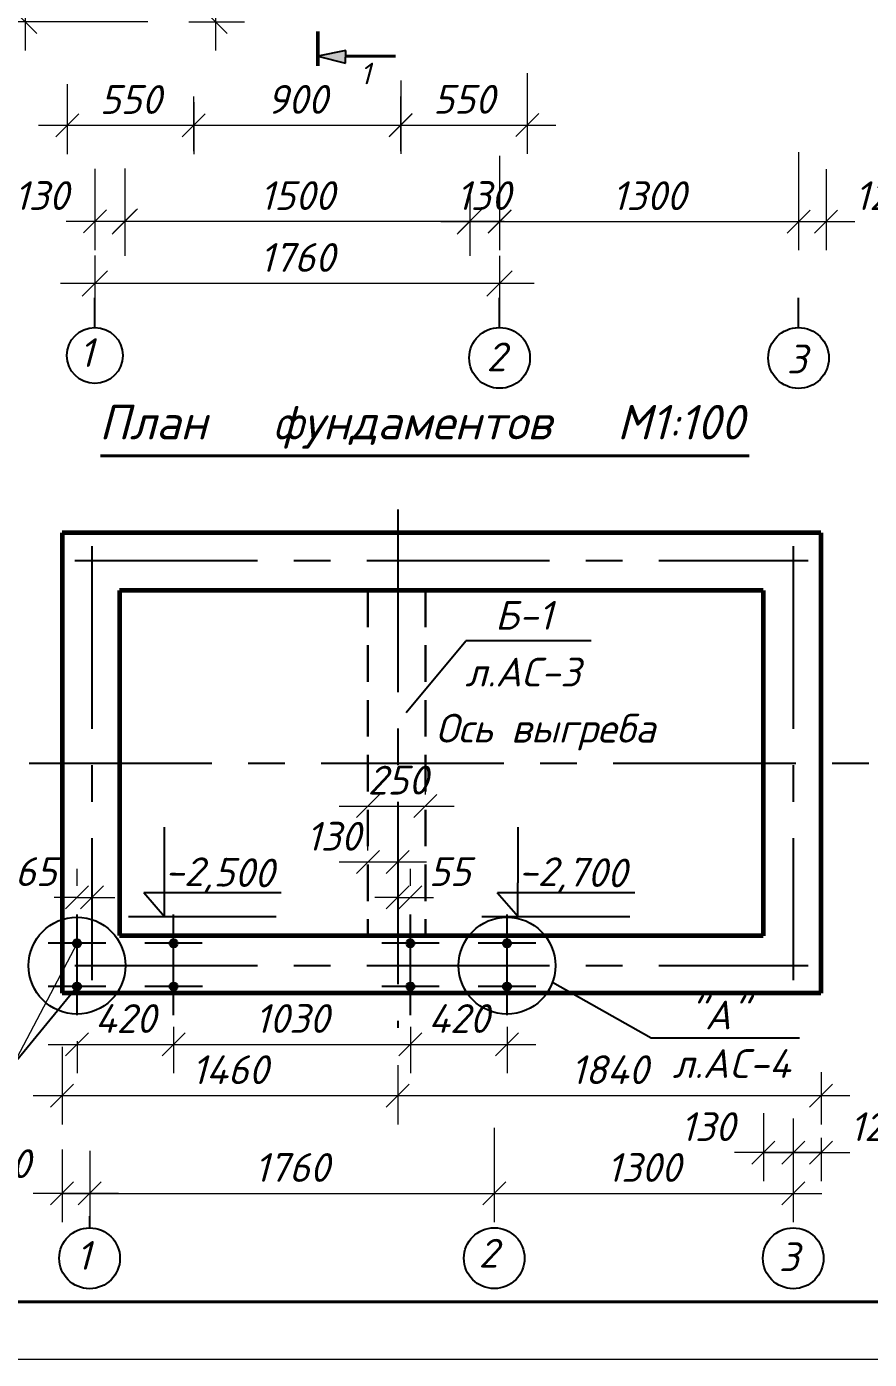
# Model space of a CAD drawing. Extents: x 108150 to 142535, y -18867 to -9422.
# Drawn here: x 140047.2 to 140120.5, y -16094.3 to -15978.5 of the extents above; entities that cross this region are included whole.
import ezdxf

# ---------------------------------------------------------------- set-up
doc = ezdxf.new("R2010")
doc.units = 0
doc.header["$MEASUREMENT"] = 0
doc.header["$PDMODE"] = 32
doc.header["$PDSIZE"] = 0.6
doc.linetypes.add('CENTER', pattern=[50.8, 31.75, -6.35, 6.35, -6.35])
doc.linetypes.add('штриховая2', pattern=[9.525, 6.35, -3.175])
doc.layers.add('vsp_lin', color=2, linetype='Continuous')
for name, color, linetype, lineweight in [('Выносные', 8, 'Continuous', 15), ('надписи', 2, 'Continuous', 15), ('Основные', 4, 'Continuous', 40), ('Разм.', 8, 'Continuous', 15), ('Размер', 8, 'Continuous', 30), ('РАЗМЕРЫ', 8, 'Continuous', 30), ('Существующ', 7, 'Continuous', 15), ('Текст', 2, 'Continuous', 15)]:
    doc.layers.add(name, color=color, linetype=linetype, lineweight=lineweight)
doc.styles.add('ГОСТ2.5', font='isocpeur.ttf', dxfattribs={"oblique": 15, "height": 2.5})
doc.styles.add('ГОСТ3', font='isocpeur.ttf', dxfattribs={"oblique": 15, "height": 3})
doc.styles.add('ГОСТ3.5', font='isocpeur.ttf', dxfattribs={"oblique": 15, "height": 3.5})
doc.dimstyles.new('100$0', dxfattribs={"dimtxt": 300, "dimasz": 200, "dimexe": 200, "dimexo": 200, "dimgap": 100, "dimtad": 1, "dimtxsty": 'Standard', "dimblk": 'OBLIQUE', "dimcen": -200, "dimclrd": 256, "dimclre": 256, "dimclrt": 256, "dimadec": 0, "dimazin": 0, "dimtfac": 1, "dimtmove": 0, "dimatfit": 1, "dimldrblk": 'OPEN90', "dimfxl": 1, "dimlwd": -1, "dimlwe": -1, "dimarcsym": 0})
doc.dimstyles.new('50', dxfattribs={"dimtxt": 3.5, "dimasz": 2, "dimexe": 2.5, "dimexo": 1, "dimgap": 1, "dimtad": 1, "dimdec": 0, "dimlfac": 50, "dimtxsty": 'ГОСТ3.5', "dimblk": 'ARCHTICK', "dimcen": 2.5, "dimdle": 2.5, "dimclrd": 256, "dimclre": 256, "dimclrt": 2, "dimadec": 3, "dimazin": 0, "dimtfac": 1, "dimtdec": 0, "dimtmove": 1, "dimatfit": 3, "dimldrblk": 'DOTSMALL', "dimfxl": 1, "dimlwd": -1, "dimlwe": -1, "dimarcsym": 0})

# ---------------------------------------------------------------- blocks, each defined once
blk = doc.blocks.new('_Oblique')
at = {"color": 0, "linetype": 'ByBlock', "lineweight": -2}
blk.add_line((-0.5, -0.5), (0.5, 0.5), dxfattribs=at)
blk = doc.blocks.new('*D4253')
at = {"layer": 'Defpoints', "color": 0, "lineweight": 0, "ltscale": 0.5, "transparency": 16777216}
for p in [(140054.75, -15958.09), (140047.07, -15978.09), (140058.73, -15978.09)]:
    blk.add_point(p, dxfattribs=at)
at = {"layer": 'Разм.', "ltscale": 0.5, "transparency": 16777216}
for p, q in [((140047.07, -15955.59), (140047.07, -15980.59)), ((140053.75, -15958.09), (140044.57, -15958.09)), ((140057.73, -15978.09), (140044.57, -15978.09))]:
    blk.add_line(p, q, dxfattribs=at)
at = {"layer": 'Разм.', "ltscale": 0.5, "transparency": 16777216, "xscale": 2, "yscale": 2, "zscale": 2}
for p, rotation in [((140047.07, -15958.09), 90), ((140047.07, -15978.09), 270)]:
    blk.add_blockref('_Oblique', p, dxfattribs=dict(at, rotation=rotation))
at = {"layer": 'Разм.', "color": 2, "lineweight": 40, "ltscale": 0.5, "transparency": 16777216, "insert": (140044.82, -15971.16), "char_height": 2.5, "attachment_point": 5, "rotation": 90, "style": 'ГОСТ2.5'}
blk.add_mtext('1000', dxfattribs=at)
blk = doc.blocks.new('_DotSmall')
at = {"color": 0, "linetype": 'ByBlock', "lineweight": 15, "const_width": 0.5}
blk.add_lwpolyline([(-0.0625, 0, 1), (0.0625, 0, 1)], format="xyb", close=True, dxfattribs=at)
blk = doc.blocks.new('*D4254')
at = {"layer": 'Defpoints', "color": 0, "lineweight": 0, "ltscale": 0.5, "transparency": 16777216}
for p in [(140079.73, -15987.08), (140061.73, -15990.34), (140079.73, -15990.34)]:
    blk.add_point(p, dxfattribs=at)
at = {"layer": 'Разм.', "ltscale": 0.5, "transparency": 16777216}
for p, q in [((140061.73, -15989.34), (140061.73, -15984.58)), ((140079.73, -15989.34), (140079.73, -15984.58)), ((140059.23, -15987.08), (140082.23, -15987.08))]:
    blk.add_line(p, q, dxfattribs=at)
at = {"layer": 'Разм.', "ltscale": 0.5, "transparency": 16777216, "xscale": 2, "yscale": 2, "zscale": 2, "rotation": 180}
blk.add_blockref('_Oblique', (140061.73, -15987.08), dxfattribs=at)
at = {"layer": 'Разм.', "ltscale": 0.5, "transparency": 16777216, "xscale": 2, "yscale": 2, "zscale": 2}
blk.add_blockref('_Oblique', (140079.73, -15987.08), dxfattribs=at)
at = {"layer": 'Разм.', "color": 2, "lineweight": 40, "ltscale": 0.5, "transparency": 16777216, "insert": (140070.73, -15984.83), "char_height": 2.5, "attachment_point": 5, "style": 'ГОСТ2.5'}
blk.add_mtext('900', dxfattribs=at)
blk = doc.blocks.new('*D4255')
at = {"layer": 'Defpoints', "color": 0, "lineweight": 0, "ltscale": 0.5, "transparency": 16777216}
for p in [(140079.73, -15982.19), (140090.73, -15981.54), (140090.73, -15987.07)]:
    blk.add_point(p, dxfattribs=at)
at = {"layer": 'Разм.', "ltscale": 0.5, "transparency": 16777216}
for p, q in [((140079.73, -15983.19), (140079.73, -15989.57)), ((140090.73, -15982.54), (140090.73, -15989.57)), ((140077.23, -15987.07), (140093.23, -15987.07))]:
    blk.add_line(p, q, dxfattribs=at)
at = {"layer": 'Разм.', "ltscale": 0.5, "transparency": 16777216, "xscale": 2, "yscale": 2, "zscale": 2, "rotation": 180}
blk.add_blockref('_Oblique', (140079.73, -15987.07), dxfattribs=at)
at = {"layer": 'Разм.', "ltscale": 0.5, "transparency": 16777216, "xscale": 2, "yscale": 2, "zscale": 2}
blk.add_blockref('_Oblique', (140090.73, -15987.07), dxfattribs=at)
at = {"layer": 'Разм.', "color": 2, "lineweight": 40, "ltscale": 0.5, "transparency": 16777216, "insert": (140085.23, -15984.82), "char_height": 2.5, "attachment_point": 5, "style": 'ГОСТ2.5'}
blk.add_mtext('550', dxfattribs=at)
blk = doc.blocks.new('*D4256')
at = {"layer": 'Defpoints', "color": 0, "lineweight": 0, "ltscale": 0.5, "transparency": 16777216}
for p in [(140050.73, -15982.52), (140061.73, -15984.07), (140050.73, -15987.09)]:
    blk.add_point(p, dxfattribs=at)
at = {"layer": 'Разм.', "ltscale": 0.5, "transparency": 16777216}
for p, q in [((140050.73, -15983.52), (140050.73, -15989.59)), ((140061.73, -15985.07), (140061.73, -15989.59)), ((140064.23, -15987.09), (140048.23, -15987.09))]:
    blk.add_line(p, q, dxfattribs=at)
at = {"layer": 'Разм.', "ltscale": 0.5, "transparency": 16777216, "xscale": 2, "yscale": 2, "zscale": 2, "rotation": 180}
blk.add_blockref('_Oblique', (140050.73, -15987.09), dxfattribs=at)
at = {"layer": 'Разм.', "ltscale": 0.5, "transparency": 16777216, "xscale": 2, "yscale": 2, "zscale": 2}
blk.add_blockref('_Oblique', (140061.73, -15987.09), dxfattribs=at)
at = {"layer": 'Разм.', "color": 2, "lineweight": 40, "ltscale": 0.5, "transparency": 16777216, "insert": (140056.23, -15984.84), "char_height": 2.5, "attachment_point": 5, "style": 'ГОСТ2.5'}
blk.add_mtext('550', dxfattribs=at)
blk = doc.blocks.new('*D4257')
at = {"layer": 'Defpoints', "color": 0, "lineweight": 0, "ltscale": 0.5, "transparency": 16777216}
for p in [(140085.73, -15992.02), (140088.33, -15991.76), (140088.33, -15995.44)]:
    blk.add_point(p, dxfattribs=at)
at = {"layer": 'Разм.', "ltscale": 0.5, "transparency": 16777216}
for p, q in [((140085.73, -15993.02), (140085.73, -15997.94)), ((140088.33, -15992.76), (140088.33, -15997.94)), ((140083.23, -15995.44), (140090.83, -15995.44))]:
    blk.add_line(p, q, dxfattribs=at)
at = {"layer": 'Разм.', "ltscale": 0.5, "transparency": 16777216, "xscale": 2, "yscale": 2, "zscale": 2, "rotation": 180}
blk.add_blockref('_Oblique', (140085.73, -15995.44), dxfattribs=at)
at = {"layer": 'Разм.', "ltscale": 0.5, "transparency": 16777216, "xscale": 2, "yscale": 2, "zscale": 2}
blk.add_blockref('_Oblique', (140088.33, -15995.44), dxfattribs=at)
at = {"layer": 'Разм.', "color": 2, "lineweight": 40, "ltscale": 0.5, "transparency": 16777216, "insert": (140086.93, -15993.19), "char_height": 2.5, "attachment_point": 5, "style": 'ГОСТ2.5'}
blk.add_mtext('130', dxfattribs=at)
blk = doc.blocks.new('*D4258')
at = {"layer": 'Defpoints', "color": 0, "lineweight": 0, "ltscale": 0.5, "transparency": 16777216}
for p in [(140053.13, -15989.88), (140055.73, -15989.83), (140053.13, -15995.44)]:
    blk.add_point(p, dxfattribs=at)
at = {"layer": 'Разм.', "ltscale": 0.5, "transparency": 16777216}
for p, q in [((140053.13, -15990.88), (140053.13, -15997.94)), ((140055.73, -15990.83), (140055.73, -15997.94)), ((140058.23, -15995.44), (140050.63, -15995.44))]:
    blk.add_line(p, q, dxfattribs=at)
at = {"layer": 'Разм.', "ltscale": 0.5, "transparency": 16777216, "xscale": 2, "yscale": 2, "zscale": 2, "rotation": 180}
blk.add_blockref('_Oblique', (140053.13, -15995.44), dxfattribs=at)
at = {"layer": 'Разм.', "ltscale": 0.5, "transparency": 16777216, "xscale": 2, "yscale": 2, "zscale": 2}
blk.add_blockref('_Oblique', (140055.73, -15995.44), dxfattribs=at)
at = {"layer": 'Разм.', "color": 2, "lineweight": 40, "ltscale": 0.5, "transparency": 16777216, "insert": (140048.48, -15993.19), "char_height": 2.5, "attachment_point": 5, "style": 'ГОСТ2.5'}
blk.add_mtext('130', dxfattribs=at)
blk = doc.blocks.new('*D4259')
at = {"layer": 'Defpoints', "color": 0, "lineweight": 0, "ltscale": 0.5, "transparency": 16777216}
for p in [(140088.33, -15988.74), (140114.33, -15988.43), (140114.33, -15995.45)]:
    blk.add_point(p, dxfattribs=at)
at = {"layer": 'Разм.', "ltscale": 0.5, "transparency": 16777216}
for p, q in [((140088.33, -15989.74), (140088.33, -15997.95)), ((140114.33, -15989.43), (140114.33, -15997.95)), ((140085.83, -15995.45), (140116.83, -15995.45))]:
    blk.add_line(p, q, dxfattribs=at)
at = {"layer": 'Разм.', "ltscale": 0.5, "transparency": 16777216, "xscale": 2, "yscale": 2, "zscale": 2, "rotation": 180}
blk.add_blockref('_Oblique', (140088.33, -15995.45), dxfattribs=at)
at = {"layer": 'Разм.', "ltscale": 0.5, "transparency": 16777216, "xscale": 2, "yscale": 2, "zscale": 2}
blk.add_blockref('_Oblique', (140114.33, -15995.45), dxfattribs=at)
at = {"layer": 'Разм.', "color": 2, "lineweight": 40, "ltscale": 0.5, "transparency": 16777216, "insert": (140101.33, -15993.2), "char_height": 2.5, "attachment_point": 5, "style": 'ГОСТ2.5'}
blk.add_mtext('1300', dxfattribs=at)
blk = doc.blocks.new('*D4260')
at = {"layer": 'Defpoints', "color": 0, "lineweight": 0, "ltscale": 0.5, "transparency": 16777216}
for p in [(140114.33, -15989.83), (140116.73, -15989.89), (140116.73, -15995.45)]:
    blk.add_point(p, dxfattribs=at)
at = {"layer": 'Разм.', "ltscale": 0.5, "transparency": 16777216}
for p, q in [((140114.33, -15990.83), (140114.33, -15997.95)), ((140116.73, -15990.89), (140116.73, -15997.95)), ((140111.83, -15995.45), (140119.23, -15995.45))]:
    blk.add_line(p, q, dxfattribs=at)
at = {"layer": 'Разм.', "ltscale": 0.5, "transparency": 16777216, "xscale": 2, "yscale": 2, "zscale": 2, "rotation": 180}
blk.add_blockref('_Oblique', (140114.33, -15995.45), dxfattribs=at)
at = {"layer": 'Разм.', "ltscale": 0.5, "transparency": 16777216, "xscale": 2, "yscale": 2, "zscale": 2}
blk.add_blockref('_Oblique', (140116.73, -15995.45), dxfattribs=at)
at = {"layer": 'Разм.', "color": 2, "lineweight": 40, "ltscale": 0.5, "transparency": 16777216, "insert": (140121.56, -15993.2), "char_height": 2.5, "attachment_point": 5, "style": 'ГОСТ2.5'}
blk.add_mtext('120', dxfattribs=at)
blk = doc.blocks.new('*D4261')
at = {"layer": 'Defpoints', "color": 0, "lineweight": 0, "ltscale": 0.5, "transparency": 16777216}
for p in [(140055.73, -15992.02), (140085.73, -15992.02), (140055.73, -15995.44)]:
    blk.add_point(p, dxfattribs=at)
at = {"layer": 'Разм.', "ltscale": 0.5, "transparency": 16777216}
for p, q in [((140055.73, -15993.02), (140055.73, -15998.44)), ((140085.73, -15993.02), (140085.73, -15998.44)), ((140088.73, -15995.44), (140052.73, -15995.44))]:
    blk.add_line(p, q, dxfattribs=at)
at = {"layer": 'Разм.', "ltscale": 0.5, "transparency": 16777216, "xscale": 2.2, "yscale": 2.2, "zscale": 2.2, "rotation": 180}
blk.add_blockref('_Oblique', (140055.73, -15995.44), dxfattribs=at)
at = {"layer": 'Разм.', "ltscale": 0.5, "transparency": 16777216, "xscale": 2.2, "yscale": 2.2, "zscale": 2.2}
blk.add_blockref('_Oblique', (140085.73, -15995.44), dxfattribs=at)
at = {"layer": 'Разм.', "color": 2, "lineweight": 40, "ltscale": 0.5, "transparency": 16777216, "insert": (140070.73, -15993.19), "char_height": 2.5, "attachment_point": 5, "style": 'ГОСТ2.5'}
blk.add_mtext('1500', dxfattribs=at)
blk = doc.blocks.new('*D4262')
at = {"layer": 'Defpoints', "color": 0, "lineweight": 0, "ltscale": 0.5, "transparency": 16777216}
for p in [(140053.13, -15997.4), (140088.33, -15997.44), (140053.13, -16000.82)]:
    blk.add_point(p, dxfattribs=at)
at = {"layer": 'Разм.', "ltscale": 0.5, "transparency": 16777216}
for p, q in [((140053.13, -15998.4), (140053.13, -16003.82)), ((140088.33, -15998.44), (140088.33, -16003.82)), ((140091.33, -16000.82), (140050.13, -16000.82))]:
    blk.add_line(p, q, dxfattribs=at)
at = {"layer": 'Разм.', "ltscale": 0.5, "transparency": 16777216, "xscale": 2.2, "yscale": 2.2, "zscale": 2.2, "rotation": 180}
blk.add_blockref('_Oblique', (140053.13, -16000.82), dxfattribs=at)
at = {"layer": 'Разм.', "ltscale": 0.5, "transparency": 16777216, "xscale": 2.2, "yscale": 2.2, "zscale": 2.2}
blk.add_blockref('_Oblique', (140088.33, -16000.82), dxfattribs=at)
at = {"layer": 'Разм.', "color": 2, "lineweight": 40, "ltscale": 0.5, "transparency": 16777216, "insert": (140070.73, -15998.57), "char_height": 2.5, "attachment_point": 5, "style": 'ГОСТ2.5'}
blk.add_mtext('1760', dxfattribs=at)
blk = doc.blocks.new('*D4267')
at = {"layer": 'Defpoints', "color": 0, "lineweight": 0, "ltscale": 0.5, "transparency": 16777216}
for p in [(140052.68, -16075.23), (140087.87, -16076.49), (140087.87, -16079.92)]:
    blk.add_point(p, dxfattribs=at)
at = {"layer": 'Разм.', "ltscale": 0.5, "transparency": 16777216}
for p, q in [((140052.68, -16076.23), (140052.68, -16082.42)), ((140087.87, -16077.49), (140087.87, -16082.42)), ((140050.18, -16079.92), (140090.37, -16079.92))]:
    blk.add_line(p, q, dxfattribs=at)
at = {"layer": 'Разм.', "ltscale": 0.5, "transparency": 16777216, "xscale": 2, "yscale": 2, "zscale": 2, "rotation": 180}
blk.add_blockref('_Oblique', (140052.68, -16079.92), dxfattribs=at)
at = {"layer": 'Разм.', "ltscale": 0.5, "transparency": 16777216, "xscale": 2, "yscale": 2, "zscale": 2}
blk.add_blockref('_Oblique', (140087.87, -16079.92), dxfattribs=at)
at = {"layer": 'Разм.', "color": 2, "lineweight": 40, "ltscale": 0.5, "transparency": 16777216, "insert": (140070.27, -16077.67), "char_height": 2.5, "attachment_point": 5, "style": 'ГОСТ2.5'}
blk.add_mtext('1760', dxfattribs=at)
blk = doc.blocks.new('*D4269')
at = {"layer": 'Defpoints', "color": 0, "lineweight": 0, "ltscale": 0.5, "transparency": 16777216}
for p in [(140087.87, -16073.22), (140113.87, -16072.9), (140113.87, -16079.92)]:
    blk.add_point(p, dxfattribs=at)
at = {"layer": 'Разм.', "ltscale": 0.5, "transparency": 16777216}
for p, q in [((140087.87, -16074.22), (140087.87, -16082.42)), ((140113.87, -16073.9), (140113.87, -16082.42)), ((140085.37, -16079.92), (140116.37, -16079.92))]:
    blk.add_line(p, q, dxfattribs=at)
at = {"layer": 'Разм.', "ltscale": 0.5, "transparency": 16777216, "xscale": 2, "yscale": 2, "zscale": 2, "rotation": 180}
blk.add_blockref('_Oblique', (140087.87, -16079.92), dxfattribs=at)
at = {"layer": 'Разм.', "ltscale": 0.5, "transparency": 16777216, "xscale": 2, "yscale": 2, "zscale": 2}
blk.add_blockref('_Oblique', (140113.87, -16079.92), dxfattribs=at)
at = {"layer": 'Разм.', "color": 2, "lineweight": 40, "ltscale": 0.5, "transparency": 16777216, "insert": (140100.87, -16077.67), "char_height": 2.5, "attachment_point": 5, "style": 'ГОСТ2.5'}
blk.add_mtext('1300', dxfattribs=at)
blk = doc.blocks.new('*D4273')
at = {"layer": 'Defpoints', "color": 0, "lineweight": 0, "ltscale": 0.5, "transparency": 16777216}
for p in [(140050.28, -16075.1), (140052.68, -16075.23), (140050.28, -16079.92)]:
    blk.add_point(p, dxfattribs=at)
at = {"layer": 'Разм.', "ltscale": 0.5, "transparency": 16777216}
for p, q in [((140050.28, -16076.1), (140050.28, -16082.42)), ((140052.68, -16076.23), (140052.68, -16082.42)), ((140055.18, -16079.92), (140047.78, -16079.92))]:
    blk.add_line(p, q, dxfattribs=at)
at = {"layer": 'Разм.', "ltscale": 0.5, "transparency": 16777216, "xscale": 2, "yscale": 2, "zscale": 2, "rotation": 180}
blk.add_blockref('_Oblique', (140050.28, -16079.92), dxfattribs=at)
at = {"layer": 'Разм.', "ltscale": 0.5, "transparency": 16777216, "xscale": 2, "yscale": 2, "zscale": 2}
blk.add_blockref('_Oblique', (140052.68, -16079.92), dxfattribs=at)
at = {"layer": 'Разм.', "color": 2, "lineweight": 40, "ltscale": 0.5, "transparency": 16777216, "insert": (140045.2, -16077.34), "char_height": 2.5, "attachment_point": 5, "style": 'ГОСТ2.5'}
blk.add_mtext('120', dxfattribs=at)
blk = doc.blocks.new('*D4274')
at = {"layer": 'Defpoints', "color": 0, "lineweight": 0, "ltscale": 0.5, "transparency": 16777216}
for p in [(140113.87, -16073.9), (140116.29, -16074.09), (140116.29, -16076.37)]:
    blk.add_point(p, dxfattribs=at)
at = {"layer": 'Разм.', "ltscale": 0.5, "transparency": 16777216}
for p, q in [((140113.87, -16074.9), (140113.87, -16078.87)), ((140116.29, -16075.09), (140116.29, -16078.87)), ((140111.37, -16076.37), (140118.79, -16076.37))]:
    blk.add_line(p, q, dxfattribs=at)
at = {"layer": 'Разм.', "ltscale": 0.5, "transparency": 16777216, "xscale": 2, "yscale": 2, "zscale": 2, "rotation": 180}
blk.add_blockref('_Oblique', (140113.87, -16076.37), dxfattribs=at)
at = {"layer": 'Разм.', "ltscale": 0.5, "transparency": 16777216, "xscale": 2, "yscale": 2, "zscale": 2}
blk.add_blockref('_Oblique', (140116.29, -16076.37), dxfattribs=at)
at = {"layer": 'Разм.', "color": 2, "lineweight": 40, "ltscale": 0.5, "transparency": 16777216, "insert": (140121.12, -16074.12), "char_height": 2.5, "attachment_point": 5, "style": 'ГОСТ2.5'}
blk.add_mtext('120', dxfattribs=at)
blk = doc.blocks.new('*D4275')
at = {"layer": 'Defpoints', "color": 0, "lineweight": 0, "ltscale": 0.5, "transparency": 16777216}
for p in [(140111.27, -16071.95), (140113.87, -16072.4), (140111.27, -16076.37)]:
    blk.add_point(p, dxfattribs=at)
at = {"layer": 'Разм.', "ltscale": 0.5, "transparency": 16777216}
for p, q in [((140111.27, -16072.95), (140111.27, -16078.87)), ((140113.87, -16073.4), (140113.87, -16078.87)), ((140116.37, -16076.37), (140108.77, -16076.37))]:
    blk.add_line(p, q, dxfattribs=at)
at = {"layer": 'Разм.', "ltscale": 0.5, "transparency": 16777216, "xscale": 2, "yscale": 2, "zscale": 2, "rotation": 180}
blk.add_blockref('_Oblique', (140111.27, -16076.37), dxfattribs=at)
at = {"layer": 'Разм.', "ltscale": 0.5, "transparency": 16777216, "xscale": 2, "yscale": 2, "zscale": 2}
blk.add_blockref('_Oblique', (140113.87, -16076.37), dxfattribs=at)
at = {"layer": 'Разм.', "color": 2, "lineweight": 40, "ltscale": 0.5, "transparency": 16777216, "insert": (140106.43, -16074.12), "char_height": 2.5, "attachment_point": 5, "style": 'ГОСТ2.5'}
blk.add_mtext('130', dxfattribs=at)
blk = doc.blocks.new('*D4276')
at = {"layer": 'Defpoints', "color": 0, "lineweight": 0, "ltscale": 0.5, "transparency": 16777216}
for p in [(140050.28, -16066.18), (140079.48, -16067.79), (140079.48, -16071.42)]:
    blk.add_point(p, dxfattribs=at)
at = {"layer": 'Разм.', "ltscale": 0.5, "transparency": 16777216}
for p, q in [((140050.28, -16067.18), (140050.28, -16073.92)), ((140079.48, -16068.79), (140079.48, -16073.92)), ((140047.78, -16071.42), (140081.98, -16071.42))]:
    blk.add_line(p, q, dxfattribs=at)
at = {"layer": 'Разм.', "ltscale": 0.5, "transparency": 16777216, "xscale": 2, "yscale": 2, "zscale": 2, "rotation": 180}
blk.add_blockref('_Oblique', (140050.28, -16071.42), dxfattribs=at)
at = {"layer": 'Разм.', "ltscale": 0.5, "transparency": 16777216, "xscale": 2, "yscale": 2, "zscale": 2}
blk.add_blockref('_Oblique', (140079.48, -16071.42), dxfattribs=at)
at = {"layer": 'Разм.', "color": 2, "lineweight": 40, "ltscale": 0.5, "transparency": 16777216, "insert": (140064.88, -16069.17), "char_height": 2.5, "attachment_point": 5, "style": 'ГОСТ2.5'}
blk.add_mtext('1460', dxfattribs=at)
blk = doc.blocks.new('*D4292')
at = {"layer": 'Defpoints', "color": 0, "lineweight": 0, "ltscale": 0.5, "transparency": 16777216}
for p in [(140116.29, -16068.38), (140079.48, -16069.16), (140116.29, -16071.42)]:
    blk.add_point(p, dxfattribs=at)
at = {"layer": 'Разм.', "ltscale": 0.5, "transparency": 16777216}
for p, q in [((140079.48, -16070.16), (140079.48, -16073.92)), ((140116.29, -16069.38), (140116.29, -16073.92)), ((140076.98, -16071.42), (140118.79, -16071.42))]:
    blk.add_line(p, q, dxfattribs=at)
at = {"layer": 'Разм.', "ltscale": 0.5, "transparency": 16777216, "xscale": 2, "yscale": 2, "zscale": 2, "rotation": 180}
blk.add_blockref('_Oblique', (140079.48, -16071.42), dxfattribs=at)
at = {"layer": 'Разм.', "ltscale": 0.5, "transparency": 16777216, "xscale": 2, "yscale": 2, "zscale": 2}
blk.add_blockref('_Oblique', (140116.29, -16071.42), dxfattribs=at)
at = {"layer": 'Разм.', "color": 2, "lineweight": 40, "ltscale": 0.5, "transparency": 16777216, "insert": (140097.89, -16069.17), "char_height": 2.5, "attachment_point": 5, "style": 'ГОСТ2.5'}
blk.add_mtext('1840', dxfattribs=at)
blk = doc.blocks.new('*D4436')
at = {"layer": 'Defpoints', "color": 0, "lineweight": 0, "ltscale": 0.5, "transparency": 16777216}
for p in [(140059.98, -16064.43), (140051.58, -16065.7), (140059.98, -16066.97)]:
    blk.add_point(p, dxfattribs=at)
at = {"layer": 'Разм.', "ltscale": 0.5, "transparency": 16777216}
for p, q in [((140059.98, -16065.43), (140059.98, -16069.47)), ((140051.58, -16066.7), (140051.58, -16069.47)), ((140049.08, -16066.97), (140062.48, -16066.97))]:
    blk.add_line(p, q, dxfattribs=at)
at = {"layer": 'Разм.', "ltscale": 0.5, "transparency": 16777216, "xscale": 2, "yscale": 2, "zscale": 2, "rotation": 180}
blk.add_blockref('_Oblique', (140051.58, -16066.97), dxfattribs=at)
at = {"layer": 'Разм.', "ltscale": 0.5, "transparency": 16777216, "xscale": 2, "yscale": 2, "zscale": 2}
blk.add_blockref('_Oblique', (140059.98, -16066.97), dxfattribs=at)
at = {"layer": 'Разм.', "color": 2, "lineweight": 40, "ltscale": 0.5, "transparency": 16777216, "insert": (140055.78, -16064.72), "char_height": 2.5, "attachment_point": 5, "style": 'ГОСТ2.5'}
blk.add_mtext('420', dxfattribs=at)
blk = doc.blocks.new('*D4351')
at = {"layer": 'Defpoints', "color": 0, "lineweight": 0, "ltscale": 0.5, "transparency": 16777216}
for p in [(140051.58, -16054.2), (140052.88, -16054.2), (140052.88, -16054.2)]:
    blk.add_point(p, dxfattribs=at)
at = {"layer": 'Разм.', "ltscale": 0.5, "transparency": 16777216}
for p, q in [((140051.58, -16053.2), (140051.58, -16051.7)), ((140052.88, -16053.2), (140052.88, -16051.7)), ((140051.58, -16054.2), (140049.58, -16054.2)), ((140051.58, -16054.2), (140052.88, -16054.2)), ((140052.88, -16054.2), (140054.88, -16054.2))]:
    blk.add_line(p, q, dxfattribs=at)
at = {"layer": 'Разм.', "ltscale": 0.5, "transparency": 16777216, "xscale": 2, "yscale": 2, "zscale": 2}
blk.add_blockref('_Oblique', (140051.58, -16054.2), dxfattribs=at)
at = {"layer": 'Разм.', "ltscale": 0.5, "transparency": 16777216, "xscale": 2, "yscale": 2, "zscale": 2, "rotation": 180}
blk.add_blockref('_Oblique', (140052.88, -16054.2), dxfattribs=at)
at = {"layer": 'Разм.', "color": 2, "lineweight": 40, "ltscale": 0.5, "transparency": 16777216, "insert": (140047.99, -16051.95), "char_height": 2.5, "attachment_point": 5, "style": 'ГОСТ2.5'}
blk.add_mtext('65', dxfattribs=at)
blk = doc.blocks.new('*D4352')
at = {"layer": 'Defpoints', "color": 0, "lineweight": 0, "ltscale": 0.5, "transparency": 16777216}
for p in [(140088.98, -16064.43), (140080.58, -16065.7), (140088.98, -16066.97)]:
    blk.add_point(p, dxfattribs=at)
at = {"layer": 'Разм.', "ltscale": 0.5, "transparency": 16777216}
for p, q in [((140088.98, -16065.43), (140088.98, -16069.47)), ((140080.58, -16066.7), (140080.58, -16069.47)), ((140078.08, -16066.97), (140091.48, -16066.97))]:
    blk.add_line(p, q, dxfattribs=at)
at = {"layer": 'Разм.', "ltscale": 0.5, "transparency": 16777216, "xscale": 2, "yscale": 2, "zscale": 2, "rotation": 180}
blk.add_blockref('_Oblique', (140080.58, -16066.97), dxfattribs=at)
at = {"layer": 'Разм.', "ltscale": 0.5, "transparency": 16777216, "xscale": 2, "yscale": 2, "zscale": 2}
blk.add_blockref('_Oblique', (140088.98, -16066.97), dxfattribs=at)
at = {"layer": 'Разм.', "color": 2, "lineweight": 40, "ltscale": 0.5, "transparency": 16777216, "insert": (140084.78, -16064.72), "char_height": 2.5, "attachment_point": 5, "style": 'ГОСТ2.5'}
blk.add_mtext('420', dxfattribs=at)
blk = doc.blocks.new('*D4353')
at = {"layer": 'Defpoints', "color": 0, "lineweight": 0, "ltscale": 0.5, "transparency": 16777216}
for p in [(140079.48, -16054.2), (140080.58, -16054.2), (140080.58, -16054.2)]:
    blk.add_point(p, dxfattribs=at)
at = {"layer": 'Разм.', "ltscale": 0.5, "transparency": 16777216}
for p, q in [((140079.48, -16053.2), (140079.48, -16051.7)), ((140080.58, -16053.2), (140080.58, -16051.7)), ((140079.48, -16054.2), (140077.48, -16054.2)), ((140079.48, -16054.2), (140080.58, -16054.2)), ((140080.58, -16054.2), (140082.58, -16054.2))]:
    blk.add_line(p, q, dxfattribs=at)
at = {"layer": 'Разм.', "ltscale": 0.5, "transparency": 16777216, "xscale": 2, "yscale": 2, "zscale": 2}
blk.add_blockref('_Oblique', (140079.48, -16054.2), dxfattribs=at)
at = {"layer": 'Разм.', "ltscale": 0.5, "transparency": 16777216, "xscale": 2, "yscale": 2, "zscale": 2, "rotation": 180}
blk.add_blockref('_Oblique', (140080.58, -16054.2), dxfattribs=at)
at = {"layer": 'Разм.', "color": 2, "lineweight": 40, "ltscale": 0.5, "transparency": 16777216, "insert": (140084, -16051.95), "char_height": 2.5, "attachment_point": 5, "style": 'ГОСТ2.5'}
blk.add_mtext('55', dxfattribs=at)
blk = doc.blocks.new('*D4437')
at = {"layer": 'Defpoints', "color": 0, "lineweight": 0, "ltscale": 0.5, "transparency": 16777216}
for p in [(140059.98, -16064.43), (140080.58, -16064.43), (140080.58, -16066.97)]:
    blk.add_point(p, dxfattribs=at)
at = {"layer": 'Разм.', "ltscale": 0.5, "transparency": 16777216}
for p, q in [((140059.98, -16065.43), (140059.98, -16069.47)), ((140080.58, -16065.43), (140080.58, -16069.47)), ((140057.48, -16066.97), (140083.08, -16066.97))]:
    blk.add_line(p, q, dxfattribs=at)
at = {"layer": 'Разм.', "ltscale": 0.5, "transparency": 16777216, "xscale": 2, "yscale": 2, "zscale": 2, "rotation": 180}
blk.add_blockref('_Oblique', (140059.98, -16066.97), dxfattribs=at)
at = {"layer": 'Разм.', "ltscale": 0.5, "transparency": 16777216, "xscale": 2, "yscale": 2, "zscale": 2}
blk.add_blockref('_Oblique', (140080.58, -16066.97), dxfattribs=at)
at = {"layer": 'Разм.', "color": 2, "lineweight": 40, "ltscale": 0.5, "transparency": 16777216, "insert": (140070.28, -16064.72), "char_height": 2.5, "attachment_point": 5, "style": 'ГОСТ2.5'}
blk.add_mtext('1030', dxfattribs=at)
blk = doc.blocks.new('*D4360')
at = {"layer": 'Defpoints', "color": 0, "lineweight": 0, "ltscale": 0.5, "transparency": 16777216}
for p in [(140076.88, -16046.25), (140081.88, -16046.25), (140081.88, -16046.25)]:
    blk.add_point(p, dxfattribs=at)
at = {"layer": 'Разм.', "ltscale": 0.5, "transparency": 16777216}
for p, q in [((140081.88, -16045.25), (140081.88, -16043.75)), ((140074.38, -16046.25), (140084.38, -16046.25)), ((140076.88, -16047.25), (140076.88, -16048.75))]:
    blk.add_line(p, q, dxfattribs=at)
at = {"layer": 'Разм.', "ltscale": 0.5, "transparency": 16777216, "xscale": 2, "yscale": 2, "zscale": 2, "rotation": 180}
blk.add_blockref('_Oblique', (140076.88, -16046.25), dxfattribs=at)
at = {"layer": 'Разм.', "ltscale": 0.5, "transparency": 16777216, "xscale": 2, "yscale": 2, "zscale": 2}
blk.add_blockref('_Oblique', (140081.88, -16046.25), dxfattribs=at)
at = {"layer": 'Разм.', "color": 2, "lineweight": 40, "ltscale": 0.5, "transparency": 16777216, "insert": (140079.48, -16044), "char_height": 2.5, "attachment_point": 5, "style": 'ГОСТ2.5'}
blk.add_mtext('250', dxfattribs=at)
blk = doc.blocks.new('*D4377')
at = {"layer": 'Defpoints', "color": 0, "lineweight": 0, "ltscale": 0.5, "transparency": 16777216}
for p in [(140076.88, -16051.13), (140076.88, -16051.13), (140079.48, -16051.13)]:
    blk.add_point(p, dxfattribs=at)
at = {"layer": 'Разм.', "ltscale": 0.5, "transparency": 16777216}
for p, q in [((140076.88, -16050.13), (140076.88, -16048.63)), ((140081.98, -16051.13), (140074.38, -16051.13)), ((140079.48, -16052.13), (140079.48, -16053.63))]:
    blk.add_line(p, q, dxfattribs=at)
at = {"layer": 'Разм.', "ltscale": 0.5, "transparency": 16777216, "xscale": 2, "yscale": 2, "zscale": 2, "rotation": 180}
blk.add_blockref('_Oblique', (140076.88, -16051.13), dxfattribs=at)
at = {"layer": 'Разм.', "ltscale": 0.5, "transparency": 16777216, "xscale": 2, "yscale": 2, "zscale": 2}
blk.add_blockref('_Oblique', (140079.48, -16051.13), dxfattribs=at)
at = {"layer": 'Разм.', "color": 2, "lineweight": 40, "ltscale": 0.5, "transparency": 16777216, "insert": (140073.88, -16048.88), "char_height": 2.5, "attachment_point": 5, "style": 'ГОСТ2.5'}
blk.add_mtext('130', dxfattribs=at)
blk = doc.blocks.new('*D4422')
at = {"layer": 'Defpoints', "color": 0, "lineweight": 0, "ltscale": 0.5, "transparency": 16777216}
for p in [(140060.29, -15974.09), (140063.64, -15974.09), (140060.29, -15978.09)]:
    blk.add_point(p, dxfattribs=at)
at = {"layer": 'Разм.', "ltscale": 0.5, "transparency": 16777216}
for p, q in [((140063.64, -15980.59), (140063.64, -15971.59)), ((140061.29, -15974.09), (140066.14, -15974.09)), ((140061.29, -15978.09), (140066.14, -15978.09))]:
    blk.add_line(p, q, dxfattribs=at)
at = {"layer": 'Разм.', "ltscale": 0.5, "transparency": 16777216, "xscale": 2, "yscale": 2, "zscale": 2}
for p, rotation in [((140063.64, -15974.09), 90), ((140063.64, -15978.09), 270)]:
    blk.add_blockref('_Oblique', p, dxfattribs=dict(at, rotation=rotation))
at = {"layer": 'Разм.', "color": 2, "lineweight": 40, "ltscale": 0.5, "transparency": 16777216, "insert": (140061.39, -15971.09), "char_height": 2.5, "attachment_point": 5, "rotation": 90, "style": 'ГОСТ2.5'}
blk.add_mtext('200', dxfattribs=at)

msp = doc.modelspace()

# ---------------------------------------------------------------- hatches: boundary and pattern name
at = {"layer": 'Размер', "linetype": 'CENTER', "lineweight": 25, "ltscale": 0.5}
msp.add_hatch(color=2, dxfattribs=at).paths.add_polyline_path([(140072.5188, -15981.0757), (140074.9463, -15980.569), (140074.9448, -15981.0825)])
at = {"layer": 'РАЗМЕРЫ', "lineweight": 25, "ltscale": 0.5}
msp.add_hatch(color=2, dxfattribs=at).paths.add_polyline_path([(140074.9448, -15981.0871), (140074.9431, -15981.687), (140072.5188, -15981.0757)])

# ---------------------------------------------------------------- linework, layer by layer
at = {"color": 2, "lineweight": 40}
msp.add_line((140053.6097, -16015.8081), (140110.0368, -16015.8081), dxfattribs=at)
at = {"color": 2}
for p, q in [((140059.1969, -16052.9284), (140059.1969, -16048.0978)), ((140089.952, -16052.9284), (140089.952, -16048.0978)), ((140057.3774, -16053.7743), (140059.1804, -16055.8514)), ((140057.3848, -16053.7743), (140064.337, -16053.7743)), ((140059.1769, -16055.8514), (140059.1769, -16052.9354)), ((140064.337, -16053.7743), (140069.346, -16053.7743)), ((140088.1326, -16053.7743), (140089.9355, -16055.8514)), ((140088.14, -16053.7743), (140095.0921, -16053.7743)), ((140089.932, -16055.8514), (140089.932, -16052.9354)), ((140095.0921, -16053.7743), (140100.1011, -16053.7743))]:
    msp.add_line(p, q, dxfattribs=at)
for p, q in [((140051.5789, -16060.6815), (140051.5789, -16055.6815)), ((140059.9774, -16060.6815), (140059.9774, -16055.6815)), ((140080.5774, -16060.6815), (140080.5774, -16055.6815)), ((140088.9774, -16060.6815), (140088.9774, -16055.6815)), ((140054.0789, -16058.1815), (140049.0789, -16058.1815)), ((140062.4774, -16058.1815), (140057.4774, -16058.1815)), ((140083.0774, -16058.1815), (140078.0774, -16058.1815)), ((140091.4774, -16058.1815), (140086.4774, -16058.1815)), ((140051.5789, -16064.4329), (140051.5789, -16059.4329)), ((140059.9774, -16064.4329), (140059.9774, -16059.4329)), ((140080.5774, -16064.4329), (140080.5774, -16059.4329)), ((140088.9774, -16064.4329), (140088.9774, -16059.4329)), ((140046.0436, -16068.6927), (140051.5789, -16061.9315)), ((140054.0803, -16061.9315), (140049.0803, -16061.9315)), ((140062.4789, -16061.9315), (140057.4789, -16061.9315)), ((140083.0789, -16061.9315), (140078.0789, -16061.9315)), ((140091.4789, -16061.9315), (140086.4789, -16061.9315))]:
    msp.add_line(p, q)
at = {"const_width": 0.3257}
for points in [[(140051.745, -16058.1815, -1), (140051.4127, -16058.1815, -1)], [(140060.1435, -16058.1815, -1), (140059.8113, -16058.1815, -1)], [(140080.7435, -16058.1815, -1), (140080.4113, -16058.1815, -1)], [(140089.1435, -16058.1815, -1), (140088.8113, -16058.1815, -1)], [(140051.745, -16061.9329, -1), (140051.4127, -16061.9329, -1)], [(140060.1435, -16061.9329, -1), (140059.8113, -16061.9329, -1)], [(140080.7435, -16061.9329, -1), (140080.4113, -16061.9329, -1)], [(140089.1435, -16061.9329, -1), (140088.8113, -16061.9329, -1)]]:
    msp.add_lwpolyline(points, format="xyb", close=True, dxfattribs=at)
msp.add_lwpolyline([(140092.9419, -16061.5535), (140101.5082, -16066.4012), (140114.4083, -16066.4012)])
at = {"ltscale": 30}
for centre in [(140051.5803, -16058.18), (140059.9789, -16058.18), (140080.5789, -16058.18), (140088.9789, -16058.18), (140051.5803, -16061.9315), (140059.9789, -16061.9315), (140080.5789, -16061.9315), (140088.9789, -16061.9315)]:
    msp.add_circle(centre, 0.3524, dxfattribs=at)
at = {"layer": 'vsp_lin', "linetype": 'Continuous'}
for centre in [(140051.5789, -16060.1248), (140088.9774, -16060.1247)]:
    msp.add_circle(centre, 4.2141, dxfattribs=at)
at = {"layer": 'Выносные'}
msp.add_line((140423.4138, -16094.346), (140003.4138, -16094.346), dxfattribs=at)
msp.add_line((140423.4138, -16094.346), (140003.4138, -16094.346), dxfattribs=at)
at = {"layer": 'Основные'}
msp.add_line((140418.4138, -16089.346), (140023.4138, -16089.346), dxfattribs=at)
msp.add_line((140418.4138, -16089.346), (140023.4138, -16089.346), dxfattribs=at)
at = {"layer": 'Размер', "color": 2, "linetype": 'ByBlock', "lineweight": 25, "ltscale": 0.5}
msp.add_line((140074.9463, -15980.569), (140072.5188, -15981.0757), dxfattribs=at)
at = {"layer": 'Размер', "color": 2, "linetype": 'CENTER', "lineweight": 25, "ltscale": 0.5}
msp.add_line((140074.9431, -15981.687), (140074.9463, -15980.569), dxfattribs=at)
at = {"layer": 'Размер', "color": 1, "linetype": 'ByBlock', "lineweight": 25, "ltscale": 0.5}
for centre, radius in [((140053.1283, -16007.093), 2.431), ((140088.3316, -16007.3024), 2.6404), ((140114.3313, -16007.3091), 2.6404), ((140052.6766, -16085.5625), 2.6404), ((140087.8672, -16085.5558), 2.6404), ((140113.8693, -16085.5625), 2.6404)]:
    msp.add_circle(centre, radius, dxfattribs=at)
at = {"layer": 'РАЗМЕРЫ', "color": 1, "lineweight": 50, "ltscale": 0.5}
msp.add_line((140072.5189, -15978.9279), (140072.5189, -15981.907), dxfattribs=at)
at = {"layer": 'РАЗМЕРЫ', "color": 8, "lineweight": 25, "ltscale": 0.5}
msp.add_line((140072.5188, -15981.0757), (140074.9431, -15981.687), dxfattribs=at)
at = {"layer": 'РАЗМЕРЫ', "color": 2, "lineweight": 40, "ltscale": 0.5}
msp.add_line((140074.9448, -15981.0871), (140079.2663, -15981.0871), dxfattribs=at)
at = {"layer": 'РАЗМЕРЫ', "lineweight": 25, "ltscale": 0.5}
for p, q in [((140053.1283, -16004.662), (140053.1283, -16002.0688)), ((140088.3316, -16004.662), (140088.3316, -16002.0688)), ((140114.3313, -16004.6687), (140114.3313, -16002.0755)), ((140080.208, -16038.1285), (140085.382, -16031.8982)), ((140096.2848, -16031.8982), (140085.382, -16031.8982)), ((140052.6793, -16081.9132), (140052.6793, -16082.9221))]:
    msp.add_line(p, q, dxfattribs=at)
at = {"layer": 'РАЗМЕРЫ', "linetype": 'CENTER', "lineweight": 25, "ltscale": 0.5}
for p, q in [((140079.4764, -16020.4733), (140079.4764, -16065.5436)), ((140047.4156, -16042.5115), (140122.8253, -16042.5195))]:
    msp.add_line(p, q, dxfattribs=at)
at = {"layer": 'РАЗМЕРЫ', "color": 1, "lineweight": 60, "ltscale": 0.5}
for p, q in [((140050.2789, -16022.5195), (140050.2789, -16062.5212)), ((140116.2692, -16022.5195), (140050.2789, -16022.5195)), ((140116.2692, -16022.5195), (140116.2689, -16062.5263)), ((140055.2789, -16027.5195), (140055.2789, -16057.5195)), ((140111.2694, -16027.5195), (140055.2789, -16027.5195)), ((140111.2694, -16027.5087), (140111.2695, -16057.5259)), ((140111.2689, -16057.5259), (140055.2789, -16057.5216)), ((140116.2683, -16062.5263), (140050.2789, -16062.5212))]:
    msp.add_line(p, q, dxfattribs=at)
at = {"layer": 'РАЗМЕРЫ', "color": 8, "linetype": 'CENTER', "lineweight": 25, "ltscale": 0.5}
for p, q in [((140052.8791, -16023.6553), (140052.8791, -16061.3794)), ((140113.8693, -16023.6553), (140113.8693, -16061.3794)), ((140051.3905, -16024.9099), (140115.1578, -16024.91)), ((140051.3905, -16060.1248), (140115.1578, -16060.1247))]:
    msp.add_line(p, q, dxfattribs=at)
at = {"layer": 'РАЗМЕРЫ', "color": 1, "linetype": 'штриховая2', "lineweight": 30, "ltscale": 0.5}
for p, q in [((140076.8764, -16027.5195), (140076.8771, -16057.5233)), ((140081.8764, -16027.5195), (140081.8741, -16057.5237))]:
    msp.add_line(p, q, dxfattribs=at)
at = {"layer": 'РАЗМЕРЫ', "color": 2, "lineweight": 25, "ltscale": 0.5}
for p, q in [((140056.0445, -16055.8424), (140068.9094, -16055.8424)), ((140086.7997, -16055.8424), (140099.6645, -16055.8424))]:
    msp.add_line(p, q, dxfattribs=at)
at = {"layer": 'Существующ'}
msp.add_line((140051.5789, -16058.1815), (140046.0436, -16068.6927), dxfattribs=at)

# ---------------------------------------------------------------- texts
at = {"layer": 'надписи', "ltscale": 3, "oblique": 15}
for s, height, style, p in [('1', 1.875, 'ГОСТ3', (140076.1871, -15983.5187)), ('1', 2.5, 'ГОСТ2.5', (140051.7644, -16008.0894)), ('2', 2.5, 'ГОСТ2.5', (140087.1899, -16008.4625, -1531.6693)), ('3', 2.5, 'ГОСТ2.5', (140113.2994, -16008.6459, -1531.6693)), ('1', 2.5, 'ГОСТ2.5', (140051.5127, -16086.5589)), ('2', 2.5, 'ГОСТ2.5', (140086.5082, -16086.3696, -1531.6693)), ('3', 2.5, 'ГОСТ2.5', (140112.6193, -16086.6839, -1531.6693))]:
    msp.add_text(s, height=height, dxfattribs=dict(at, style=style)).set_placement(p)
at = {"layer": 'Текст', "oblique": 15}
for s, height, style, p in [('План   фундаментов   М1:100', 3, 'ГОСТ3', (140053.5008, -16014.385)), ('Б-1', 2.5, 'ГОСТ2.5', (140087.9361, -16030.9221)), ('л.АС-3', 2.5, 'ГОСТ2.5', (140085.3333, -16035.8612)), ('Ось выгреба', 2.5, 'ГОСТ2.5', (140082.7651, -16040.7356)), ('"А"', 2.5, 'ГОСТ2.5', (140104.7631, -16065.6634)), ('л.AC-4', 2.5, 'ГОСТ2.5', (140103.36, -16069.8861))]:
    msp.add_text(s, height=height, dxfattribs=dict(at, style=style)).set_placement(p)
at = {"layer": 'Текст', "style": 'ГОСТ2.5', "oblique": 15}
for s, p in [('-2,500', (140059.1769, -16053.1505)), ('-2,700', (140089.932, -16053.1505))]:
    msp.add_text(s, height=2.5, rotation=358.906136, dxfattribs=at).set_placement(p)

# ---------------------------------------------------------------- dimensions: what is measured, and where the dimension line sits
at = {"layer": 'Разм.', "color": 1, "lineweight": 40, "ltscale": 0.5}
for base, p1, p2, angle, picture, middle in [((140047.0667, -15978.0874), (140054.7463, -15958.0874), (140058.7313, -15978.0874), 90, '*D4253', (140047.0667, -15971.1626)), ((140063.6421, -15974.0874), (140060.2856, -15978.0874), (140060.2856, -15974.0874), 90, '*D4422', (140063.6421, -15971.0874)), ((140116.7295, -15995.4474), (140114.3313, -15989.8326), (140116.7295, -15989.8879), 180, '*D4260', (140121.5644, -15995.4474))]:
    dim = msp.add_linear_dim(base=base, p1=p1, p2=p2, angle=angle, dimstyle='50', override={"dimtxsty": 'ГОСТ2.5', "dimblk1": 'Oblique', "dimblk2": 'Oblique', "dimsah": 1}, dxfattribs=at)
    dim.commit()
    dim.dimension.update_dxf_attribs({"geometry": picture, "text_midpoint": middle, "dimtype": 160})
for base, p1, p2, picture, middle in [((140090.7313, -15987.0708), (140079.7313, -15982.1899), (140090.7313, -15981.537), '*D4255', (140085.2313, -15987.0708)), ((140050.7313, -15987.0864), (140061.7313, -15984.0708), (140050.7313, -15982.5242), '*D4256', (140056.2313, -15987.0864)), ((140053.131, -15995.4406), (140055.7313, -15989.8258), (140053.131, -15989.8812), '*D4258', (140048.4812, -15995.4406)), ((140088.3316, -15995.4406), (140085.7313, -15992.0194), (140088.3316, -15991.7601), '*D4257', (140086.9286, -15995.4406)), ((140081.8751, -16046.2548), (140076.8768, -16046.2544), (140081.8751, -16046.2548), '*D4360', (140079.4764, -16046.2548)), ((140076.8767, -16051.1273), (140079.4764, -16051.1272), (140076.8767, -16051.1273), '*D4377', (140073.8767, -16051.1273)), ((140052.8791, -16054.2019), (140051.5789, -16054.2019), (140052.8791, -16054.2019), '*D4351', (140047.9861, -16054.2019)), ((140080.5774, -16054.2019), (140079.4764, -16054.2019), (140080.5774, -16054.2019), '*D4353', (140084.0039, -16054.2019))]:
    dim = msp.add_linear_dim(base=base, p1=p1, p2=p2, dimstyle='50', override={"dimtxsty": 'ГОСТ2.5', "dimblk1": 'Oblique', "dimblk2": 'Oblique', "dimsah": 1}, dxfattribs=at)
    dim.commit()
    dim.dimension.update_dxf_attribs({"geometry": picture, "text_midpoint": middle, "dimtype": 160})
for base, p1, p2, picture, middle in [((140079.7313, -15987.0761), (140061.7313, -15990.3363), (140079.7313, -15990.3363), '*D4254', (140070.7313, -15984.8261)), ((140114.3313, -15995.4474), (140088.3316, -15988.7415), (140114.3313, -15988.4282), '*D4259', (140101.3314, -15993.1974)), ((140059.9774, -16066.9682), (140051.5789, -16065.7003), (140059.9774, -16064.4329), '*D4436', (140055.7781, -16064.7182)), ((140080.5774, -16066.9682), (140059.9774, -16064.4329), (140080.5774, -16064.4329), '*D4437', (140070.2774, -16064.7182)), ((140088.976, -16066.9682), (140080.5774, -16065.7003), (140088.976, -16064.4329), '*D4352', (140084.7767, -16064.7182)), ((140079.4831, -16071.4238), (140050.2818, -16066.1841), (140079.4831, -16067.7933), '*D4276', (140064.8825, -16069.1738)), ((140116.2886, -16071.4238), (140079.4831, -16069.156), (140116.2886, -16068.3805), '*D4292', (140097.8859, -16069.1738)), ((140113.8693, -16079.9221), (140087.8672, -16073.2163), (140113.8693, -16072.9029), '*D4269', (140100.8683, -16077.6721))]:
    dim = msp.add_linear_dim(base=base, p1=p1, p2=p2, dimstyle='50', override={"dimtxsty": 'ГОСТ2.5', "dimblk1": 'Oblique', "dimblk2": 'Oblique', "dimsah": 1}, dxfattribs=at)
    dim.commit()
    dim.dimension.update_dxf_attribs({"geometry": picture, "text_midpoint": middle})
at = {"layer": 'Разм.', "color": 8, "lineweight": 40, "ltscale": 0.5}
for base, p1, p2, picture, middle in [((140055.7313, -15995.4406), (140085.7313, -15992.0194), (140055.7313, -15992.0194), '*D4261', (140070.7313, -15993.1906)), ((140053.131, -16000.8188), (140088.3316, -15997.4406), (140053.131, -15997.3975), '*D4262', (140070.7313, -15998.5688))]:
    dim = msp.add_linear_dim(base=base, p1=p1, p2=p2, dimstyle='100$0', override={"dimtxt": 3.5, "dimasz": 2.2, "dimexe": 3, "dimexo": 1, "dimgap": 1, "dimdec": 0, "dimlfac": 50, "dimtxsty": 'ГОСТ2.5', "dimcen": 2.5, "dimdle": 3, "dimclrt": 2, "dimtdec": 0, "dimtmove": 1, "dimatfit": 3, "dimfxl": 2.5}, dxfattribs=at)
    dim.commit()
    dim.dimension.update_dxf_attribs({"geometry": picture, "text_midpoint": middle})
at = {"layer": 'Разм.', "color": 1, "lineweight": 40, "ltscale": 0.5}
for base, p1, p2, text, picture, middle in [((140111.2695, -16076.3682), (140113.8693, -16072.3976), (140111.2695, -16071.955), '130', '*D4275', (140106.4346, -16076.3682)), ((140116.2886, -16076.3682), (140113.8693, -16073.9029), (140116.2886, -16074.0928), '120', '*D4274', (140121.1208, -16076.3682)), ((140050.2818, -16079.9153), (140052.6821, -16075.2297), (140050.2818, -16075.0998), '120', '*D4273', (140045.1969, -16079.5903))]:
    dim = msp.add_linear_dim(base=base, p1=p1, p2=p2, text=text, dimstyle='50', override={"dimtxsty": 'ГОСТ2.5', "dimblk1": 'Oblique', "dimblk2": 'Oblique', "dimsah": 1}, dxfattribs=at)
    dim.commit()
    dim.dimension.update_dxf_attribs({"geometry": picture, "text_midpoint": middle, "dimtype": 160})
dim = msp.add_linear_dim(base=(140087.8672, -16079.9153), p1=(140052.6821, -16075.2297), p2=(140087.8672, -16076.4941), text='1760', dimstyle='50', override={"dimtxsty": 'ГОСТ2.5', "dimblk1": 'Oblique', "dimblk2": 'Oblique', "dimsah": 1}, dxfattribs=at)
dim.commit()
dim.dimension.update_dxf_attribs({"geometry": '*D4267', "text_midpoint": (140070.2747, -16077.6653)})

doc.saveas('drawing.dxf')
